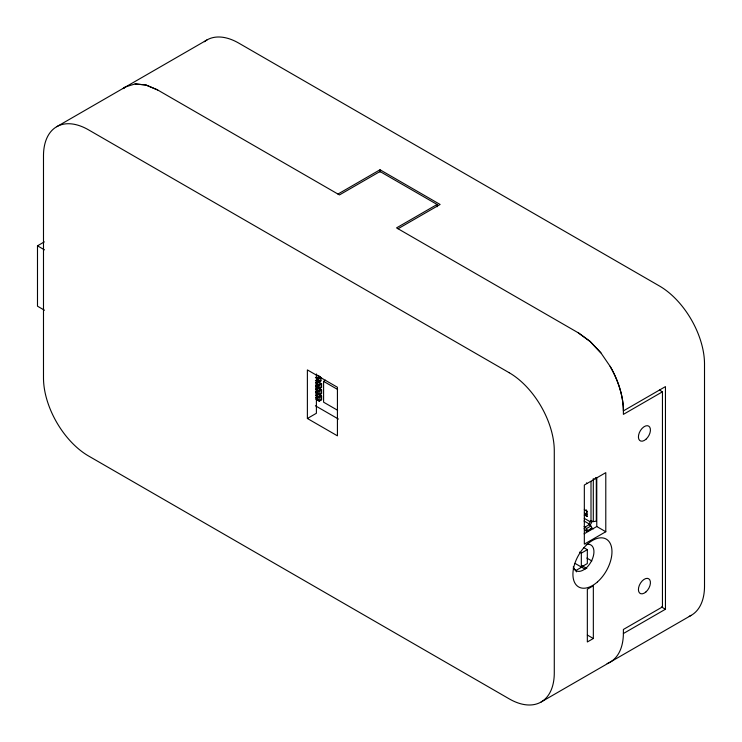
<?xml version="1.0" encoding="UTF-8"?>
<svg xmlns="http://www.w3.org/2000/svg" width="742" height="742" viewBox="0 0 742 742"><rect width="100%" height="100%" fill="white"/><g stroke="black" fill="none" stroke-linecap="round" stroke-linejoin="round"><path stroke-width="1.11" d="M586.848 514.252L586.189 513.872L584.306 515.208M586.189 513.872L585.596 514.215L584.39 512.824M317.112 381.889L317.122 378.485L319.923 376.945L320.952 377.539L320.952 380.794L318.123 382.427C315.322 381.416 317.205 376.537 320.099 377.001M316.574 385.015C314.868 383.493 317.103 387.927 316.435 384.746M316.574 391.182C314.868 389.661 317.103 394.095 316.435 390.923M316.574 397.35C314.868 395.829 317.103 400.263 316.435 397.091M317.947 379.273L320.952 377.743L317.947 379.273L317.947 382.325L318.309 379.273L315.387 377.428M319.793 380.479L320.767 380.906L320.108 380.108M317.4 386.035L316.76 386.285L317.576 386.619L317.019 386.294L317.53 385.562L316.806 385.358M317.4 392.212L316.76 392.462L317.576 392.787L317.019 392.462L317.53 391.739L316.806 391.526M317.4 398.38L316.76 398.63L317.576 398.955L317.019 398.63L317.53 397.907L316.806 397.693M56.698 126.715L206.99 39.947M44.492 310.23L37.49 306.186L37.49 245.815L44.307 241.883M337.953 194.061L380.015 169.77L440.108 204.467L398.046 228.749M437.103 206.777L437.103 204.467L396.543 227.887L578.621 333.01L590.15 341.478L600.881 352.849L610.119 366.344A63.738 36.803 60 0 1 623.391 410.307L623.391 414.37L662.448 391.813L662.448 606.91L623.391 629.466L623.391 632.935A63.738 36.803 60 0 1 607.132 663.58M318.615 375.832L319.208 376.519M317.279 378.476L319.923 376.945M315.758 383.048C319.171 382.603 319.171 390.635 315.758 386.86M319.811 382.965L321.62 383.651L321.62 387.472L319.208 388.864L318.012 387.12L318.615 387.472L318.309 388.335M318.309 385.219C319.459 383.911 316.908 385.386 318.615 385.042M337.619 410.28L323.595 402.183L323.595 381.369L325.599 380.21M319.208 388.511L321.017 387.472L321.017 383.651L319.208 384.699L315.61 382.612M318.309 384.523L319.208 385.042L321.62 383.651M315.758 389.216L318.012 390.171M319.811 389.133L321.62 389.828L321.62 393.64L319.208 395.032L319.208 391.21L318.309 390.691L318.309 391.386L318.309 390.691M316.055 392.861L319.208 394.679L321.017 393.64L321.017 389.828L319.208 390.867L315.61 388.78M319.208 391.21L321.62 389.828M318.012 393.983L317.706 390.348M318.309 393.817L318.309 394.503L317.706 393.464L318.615 393.64M315.758 395.384L318.012 396.339M319.811 395.3L321.62 395.996L321.62 399.808L319.208 401.199L318.012 399.465L318.615 399.808L318.309 400.68M318.309 397.554C319.459 396.256 316.908 397.721 318.615 397.378M317.409 399.808L319.208 400.847L321.017 399.808L321.017 395.996L319.208 397.035L315.61 394.948M318.309 396.859L319.208 397.378L321.62 395.996M315.758 399.205L318.012 400.151M307.383 418.488L337.425 435.832L337.425 387.259L307.383 369.915L307.383 418.488L316.398 413.275L316.398 373.959M591.903 520.671L590.094 521.709A1.697 0.983 -60 0 1 588.898 523.787L589.5 524.483A2.551 1.475 60 0 1 590.873 526.022L591.559 527.358A1.271 1.039 68.4 0 1 591.244 529.009L587.154 531.114A1.271 1.039 68.4 0 1 585.679 530.502L584.093 528.647M584.093 526.57L584.993 527.089L589.5 524.483M584.993 527.089A2.551 1.475 60 0 1 586.365 528.629L590.873 526.022M587.154 531.114L589.862 529.556A1.271 1.039 68.4 0 0 590.076 529.38M584.093 533.85L596.772 526.532L605.787 531.736L605.787 472.654L584.334 485.036L584.334 544.127L605.787 531.736M581.329 553.142L587.33 549.674L587.33 563.549L581.329 567.018L581.329 553.142L579.521 552.104M575.727 570.598L582.229 566.851M593.34 638.5L587.339 641.969L587.339 589.222L593.34 585.763L593.34 638.5L587.33 635.031M623.391 633.529L665.453 609.238L665.453 386.61L623.391 410.892A63.71 36.785 60 0 0 610.119 366.344M541.085 702.015L691.136 615.387M317.122 378.485L319.626 377.047M585.679 530.502L587.052 529.955A1.271 1.039 68.4 0 0 588.536 530.567M125.862 86.777A63.71 36.785 60 0 0 123.191 88.595A63.738 36.803 60 0 1 125.862 86.777L135.1 83.939L145.84 84.968L157.369 89.801L339.456 194.923L380.015 171.504L437.103 204.467M584.251 518.333L590.094 521.709A1.271 0.733 60 0 1 591.003 521.19A2.551 1.475 0 0 0 593.303 521.589L595.056 521.394A1.271 1.02 -19 0 0 596.308 520.207L596.308 479.267L595.807 477.82A1.271 1.02 -19 0 0 595.77 477.56M135.1 83.939L146.007 85.015L157.666 89.968M659.452 390.079L662.448 391.813M584.39 514.911L587.126 516.497L587.126 511.359L584.306 509.383M584.028 520.977L588.898 523.787M591.337 527.701L593.34 528.861M317.409 375.137L319.208 376.175M323.595 381.369L337.619 389.457M316.509 381.054L321.017 383.651M315.433 380.6L317.279 381.945M316.509 386.953L318.309 387.992M315.61 386.703L321.017 389.828M318.615 391.21L317.706 391.034L318.309 391.386M583.731 547.596L587.33 549.674M315.61 392.87L321.017 395.996M586.829 558.058L591.838 560.952M315.396 405.763L338.426 419.063M37.49 245.815L44.492 249.859M661.447 606.928L665.453 609.238M581.83 565.58L586.829 568.465M575.013 563.382L585.178 569.244M319.969 380.386L320.767 380.906M578.324 332.833L589.992 341.339L600.881 352.849M315.906 385.58L316.036 385.84M315.906 391.748L316.036 392.008M315.906 397.916L316.036 398.176M586.365 528.629L587.052 529.955M596.772 477.876L596.772 526.532M593.303 478.571L593.303 521.589M591.003 481.567L591.003 521.19M380.015 169.77L380.015 172.088M319.208 385.042L319.208 388.864M319.208 397.378L319.208 401.199M317.706 384.18L317.706 387.992M317.706 396.516L317.706 400.328M204.356 41.719A63.738 36.803 60 0 1 238.497 42.962L659.749 286.171A63.738 36.803 60 0 1 704.51 363.478L704.51 586.69A63.738 36.803 60 0 1 689.244 616.333M586.152 544.526A14.868 8.589 -60 0 1 590.864 562.121A14.868 8.589 -60 0 1 573.269 566.832M595.056 478.367A1.271 1.02 -19 0 1 596.308 479.267M591.801 521.626A4.248 2.458 -60 0 1 589.677 525.308M590.354 528.536A1.271 1.039 68.4 0 1 590.233 529.139M587.126 516.497A2.551 1.475 0 0 1 586.468 515.069L586.468 509.939A2.551 1.475 0 0 0 587.126 511.359M587.126 483.534A2.551 1.475 0 0 1 586.468 482.875M573.214 568.214A3.404 1.966 60 0 0 574.41 569.272A3.404 1.966 60 0 1 576.497 571.869M509.216 372.734L88.567 129.869A63.738 36.803 60 0 0 43.49 155.894L43.49 377.938A63.738 36.803 60 0 0 88.567 455.996L509.216 698.862A63.738 36.803 60 0 0 554.283 672.836L554.283 450.793A63.738 36.803 60 0 0 509.216 372.734M597.495 581.895A27.621 15.944 -60 0 0 606.251 539.109A27.621 15.944 -60 0 0 573.585 568.084A27.621 15.944 -60 0 0 597.495 581.895M645.976 591.903A8.496 4.906 -60 0 0 648.675 578.741A8.496 4.906 -60 0 0 638.621 587.655A8.496 4.906 -60 0 0 645.976 591.903M645.976 439.255A8.496 4.906 -60 0 0 648.675 426.084A8.496 4.906 -60 0 0 638.621 435.007A8.496 4.906 -60 0 0 645.976 439.255"/></g></svg>
